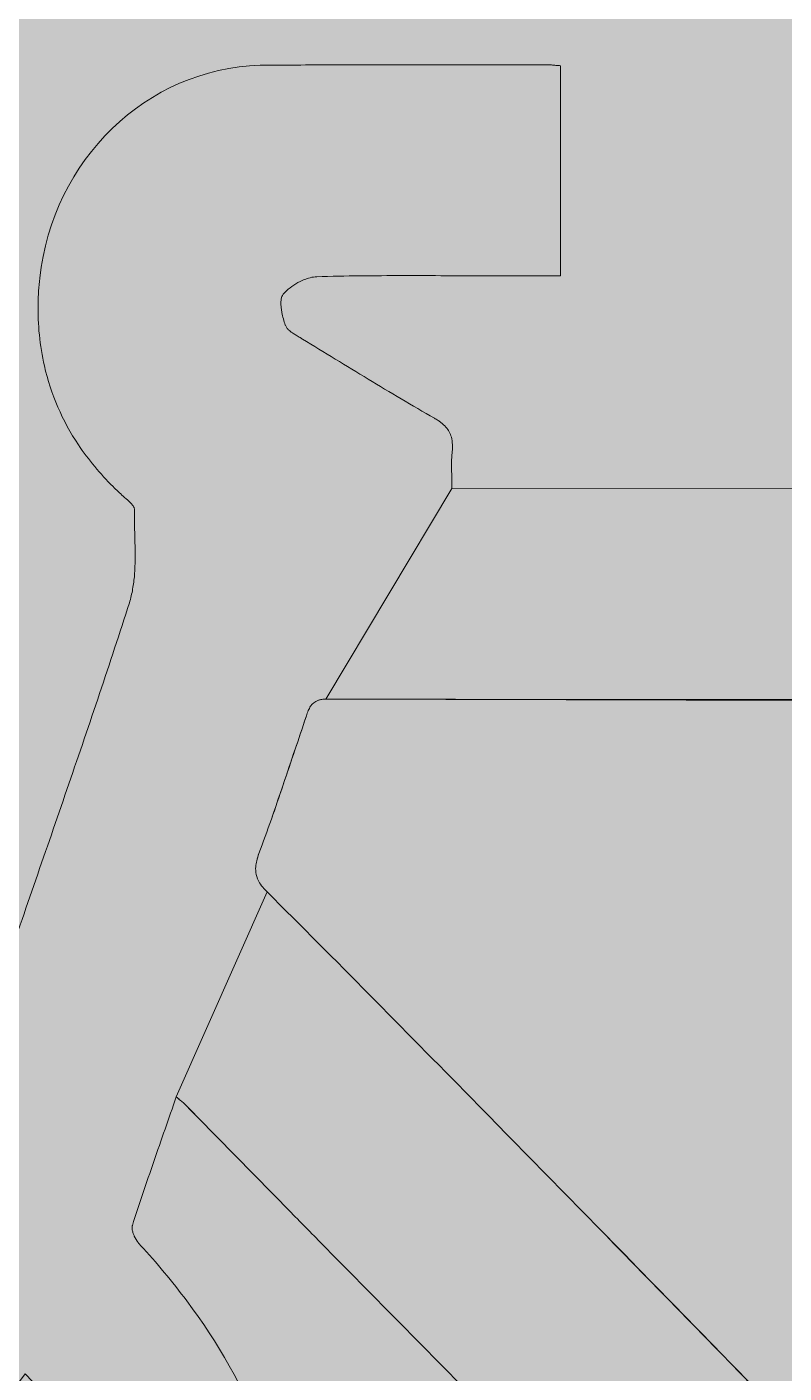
# Model space of a CAD drawing. Header units: millimetres. Extents: x 2995.8 to 3057.8, y 1058.7 to 1124.6.
# Drawn here: x 3016.61 to 3028.42, y 1091.65 to 1112.64 of the extents above; entities that cross this region are included whole.
import ezdxf

# ---------------------------------------------------------------- set-up
doc = ezdxf.new("R2010")
doc.units = ezdxf.units.MM
doc.layers.add('GSCOLORFILL', color=3, linetype='Continuous', lineweight=0)

# ---------------------------------------------------------------- blocks, each defined once
blk = doc.blocks.new('*U2')
at = {"layer": 'GSCOLORFILL', "true_color": 0xfedb00, "transparency": 33554687}
blk.add_hatch(color=40, dxfattribs=at).paths.add_polyline_path([(-300, -300), (300, -300), (300, 300), (-300, 300)])
blk = doc.blocks.new('Bicycle AUS 2018')
at = {"layer": 'GSCOLORFILL'}
h = blk.add_hatch(color=256, dxfattribs=at)
h.dxf.hatch_style = 1
edge = h.paths.add_edge_path()
edge.add_arc((-174.25, 96.51), 104.8, 0.4755, 8.8096)
edge.add_arc((-163.95, 98.66), 94.28, 8.4775, 38.3529)
edge.add_arc((-173.45, 91.73), 106.04, 38.105, 44.3655)
edge.add_arc((-94.3, 169.11), 4.65, 217.5242, 224.0775, ccw=False)
edge.add_arc((-93.2, 169.98), 6.06, 206.5432, 217.6849, ccw=False)
edge.add_arc((-94.39, 169.38), 4.72, 200.8807, 206.4948, ccw=False)
edge.add_arc((-95.89, 168.82), 3.12, 191.4004, 201.2107, ccw=False)
edge.add_arc((-97.05, 168.59), 1.93, 181.4497, 191.3294, ccw=False)
edge.add_arc((-97.76, 168.57), 1.23, 169.3655, 181.3837, ccw=False)
edge.add_arc((-98.04, 168.61), 0.942, 161.6424, 168.9423, ccw=False)
edge.add_arc((216.25, 62.86), 332.55, 160.4931, 161.4039, ccw=False)
edge.add_arc((435.41, -14.63), 565.01, 159.969, 160.5071, ccw=False)
edge.add_arc((1386, -358.67), 1575.94, 159.6649, 160.05543, ccw=False)
edge.add_line((-91.72, 188.98), (-76.81, 220.95))
edge.add_arc((-69.34, 228.86), 10.88, 222.8033, 226.6421, ccw=False)
edge.add_arc((-72.51, 225.98), 6.6, 212.9035, 223.1499, ccw=False)
edge.add_arc((-74.63, 224.62), 4.08, 193.3712, 213.1027, ccw=False)
edge.add_arc((-74.77, 224.54), 3.93, 174.955, 192.6292, ccw=False)
edge.add_arc((-73.08, 224.41), 5.62, 165.6201, 175.1467, ccw=False)
edge.add_arc((-69.73, 223.56), 9.08, 158.1367, 165.6849, ccw=False)
edge.add_arc((-342.72, 330.69), 284.18, 338.5866, 339.7381)
edge.add_arc((-2207.92, 1000.9), 2266.13, 340.17317, 340.60653)
edge.add_arc((-60.25, 244.91), 10.71, 156.2026, 160.8459, ccw=False)
edge.add_arc((-66.27, 247.58), 4.13, 145.5512, 156.4329, ccw=False)
edge.add_arc((-67.74, 248.62), 2.33, 108.7043, 146.1014, ccw=False)
edge.add_arc((-67.27, 246.98), 4.03, 88.8054, 107.5801, ccw=False)
edge.add_line((-67.19, 251.01), (-46.47, 283.85))
edge.add_arc((-104.8, 283.81), 58.33, 0.0377, 1.2259)
edge.add_arc((-270.63, 280.38), 224.19, 1.1958, 1.4851)
edge.add_arc((18.42, 287.9), 64.95, 180.5627, 181.5067, ccw=False)
edge.add_arc((-15.59, 287.56), 30.94, 179.2706, 180.5422, ccw=False)
edge.add_arc((-29.34, 287.8), 17.19, 174.5064, 179.4983, ccw=False)
edge.add_arc((-33.01, 288.1), 13.51, 173.5909, 174.2888, ccw=False)
edge.add_arc((-53.73, 290.47), 7.34, 353.2501, 361.921)
edge.add_arc((-51.13, 290.57), 4.74, 1.798, 15.878)
edge.add_arc((-50.29, 290.78), 3.89, 16.3047, 43.1436)
edge.add_arc((-51.54, 289.64), 5.57, 42.9419, 54.2662)
edge.add_arc((-52.88, 287.87), 7.8, 53.8533, 57.9028)
edge.add_arc((-54.08, 285.99), 10.02, 57.7752, 61.8486)
edge.add_arc((122.79, 613.61), 362.3, 240.6453, 241.6305, ccw=False)
edge.add_arc((235.67, 814.62), 592.82, 240.05784, 240.66005, ccw=False)
edge.add_arc((655.38, 1543.27), 1433.72, 239.80882, 240.05787, ccw=False)
edge.add_arc((12975.01, 22771.05), 25977.39, 239.853906, 239.867651, ccw=False)
edge.add_arc((-82.55, 287.11), 23.14, 60.0783, 61.2307)
edge.add_arc((-51.32, 344.3), 42.02, 240.4328, 241.4275, ccw=False)
edge.add_arc((-66.14, 318.17), 11.98, 237.5058, 240.4208, ccw=False)
edge.add_arc((-69.13, 313.46), 6.4, 233.2086, 237.4306, ccw=False)
edge.add_arc((-70.36, 311.81), 4.34, 228.6462, 233.1138, ccw=False)
edge.add_arc((-71.43, 310.6), 2.73, 217.8446, 228.9455, ccw=False)
edge.add_arc((-72.22, 309.99), 1.72, 203.0885, 217.7448, ccw=False)
edge.add_arc((-72.47, 309.87), 1.45, 200.6834, 202.5727, ccw=False)
edge.add_arc((-61.83, 313.85), 12.82, 191.4844, 200.5558, ccw=False)
edge.add_arc((-65.17, 313.16), 9.41, 187.143, 191.3895, ccw=False)
edge.add_arc((-67.52, 312.86), 7.03, 183.0185, 187.092, ccw=False)
edge.add_arc((-70.13, 312.74), 4.42, 174.3882, 183.3137, ccw=False)
edge.add_arc((-71.98, 312.92), 2.57, 163.82, 174.3481, ccw=False)
edge.add_arc((-72.97, 313.21), 1.53, 150.3166, 163.7398, ccw=False)
edge.add_arc((-73.33, 313.4), 1.13, 138.5918, 149.7999, ccw=False)
edge.add_arc((-68.59, 309.1), 7.52, 129.2194, 137.9053, ccw=False)
edge.add_arc((-67.35, 307.58), 9.49, 110.787, 129.2422, ccw=False)
edge.add_arc((-68.01, 309.28), 7.66, 103.2264, 110.6407, ccw=False)
edge.add_arc((-68.45, 311.23), 5.66, 92.0205, 103.3745, ccw=False)
edge.add_arc((-57.85, -67.41), 384.45, 90.5548, 91.611, ccw=False)
edge.add_arc((-55.29, -331.75), 648.81, 89.92879, 90.55482, ccw=False)
edge.add_arc((-53.17, -1752.47), 2069.53, 89.64363, 90.03623, ccw=False)
edge.add_line((-40.3, 317.02), (-28.67, 317.02))
edge.add_line((-28.67, 317.02), (-28.67, 349.8))
edge.add_arc((-26.52, 378.26), 28.55, 265.1689, 265.6836, ccw=False)
edge.add_arc((-20.28, 449.88), 100.43, 264.6928, 265.0627, ccw=False)
edge.add_arc((-30.92, 334.61), 15.32, 84.9385, 85.9684)
edge.add_arc((-30.35, 342.57), 7.35, 86.0255, 88.029)
edge.add_arc((-30.27, 344.8), 5.11, 88.1142, 89.9813)
edge.add_arc((-53.5, -8337.04), 8686.99, 89.846774, 90.082782)
edge.add_arc((-61.29, -1457.23), 1807.17, 90.15084, 90.52898)
edge.add_arc((-76.9, 312.4), 37.47, 91.6359, 173.5174)
edge.add_arc((-74.82, 311.91), 39.6, 173.1489, 178.873)
edge.add_arc((-76.29, 311.79), 38.14, 178.6411, 193.3521)
edge.add_arc((-78.57, 311.41), 35.84, 193.612, 215.3289)
edge.add_arc((-72.9, 315.38), 42.75, 215.2722, 226.8996)
edge.add_arc((-68.3, 320.05), 49.31, 226.7072, 229.3264)
edge.add_arc((-88.15, 297.02), 18.91, 229.4655, 230.6015)
edge.add_arc((-120.87, 257.03), 32.77, 49.7285, 50.7836, ccw=False)
edge.add_arc((-106.01, 274.56), 9.79, 46.7617, 49.7243, ccw=False)
edge.add_arc((-103.06, 277.72), 5.47, 43.519, 46.5772, ccw=False)
edge.add_arc((-101.23, 279.43), 2.96, 35.2473, 43.9418, ccw=False)
edge.add_arc((-100.15, 280.2), 1.64, 25.3934, 35.1482, ccw=False)
edge.add_arc((-99.58, 280.47), 0.998, 12.929, 25.2952, ccw=False)
edge.add_arc((-99.32, 280.54), 0.731, -0.5255, 12.6131, ccw=False)
edge.add_arc((-48.38, 279.73), 50.21, 179.0832, 180.1252)
edge.add_arc((-12.41, 279.91), 86.18, 180.1953, 181.4216)
edge.add_arc((-2373.21, 219.67), 2275.39, 1.39298, 1.46318, ccw=False)
edge.add_arc((-165.26, 273.54), 66.78, -0.7448, 1.2399, ccw=False)
edge.add_arc((-132.91, 273.15), 34.43, 355.4106, 359.2059, ccw=False)
edge.add_arc((-120.7, 272.19), 22.18, 349.5777, 355.3553, ccw=False)
edge.add_arc((-114.91, 271.17), 16.3, 341.6987, 349.4327, ccw=False)
edge.add_arc((-1022, 576.56), 973.42, 340.51687, 341.39837, ccw=False)
edge.add_arc((-1726.92, 825.48), 1720.99, 340.03294, 340.53161, ccw=False)
edge.add_arc((-5655.24, 2243.04), 5897.26, 339.830146, 340.121232, ccw=False)
edge.add_arc((21211.85, -7490), 22678.55, 160.152839, 160.214747)
edge.add_arc((-167.04, 94.71), 99.85, 66.9462, 92.0875)
edge.add_arc((-167.54, 99.09), 95.46, 91.8821, 116.3208)
edge.add_arc((-167.1, 97.38), 97.19, 116.1101, 180)
edge.add_line((-264.29, 97.38), (-237.19, 97.38))
edge.add_arc((-167.15, 97.26), 70.04, 149.2193, 179.8987, ccw=False)
edge.add_arc((-166.85, 97.26), 70.29, 81.5553, 149.3453, ccw=False)
edge.add_arc((-165.38, 109.95), 57.52, 67.906, 81.1487, ccw=False)
edge.add_line((-143.75, 163.25), (-176.51, 114.52))
edge.add_arc((-162.6, 105.01), 16.86, 145.6325, 165.1209)
edge.add_arc((-165.77, 105.63), 13.64, 164.253, 217.2452)
edge.add_arc((-165.77, 105.63), 13.64, 217.2452, 247.813)
edge.add_arc((-164.65, 108.47), 16.69, 247.9536, 265.8063)
edge.add_arc((-164.91, 104.06), 12.27, 265.4997, 303.8113)
edge.add_arc((-165.83, 105.47), 13.95, 303.7432, 318.6292)
edge.add_arc((-174.08, 112.55), 24.82, 318.9508, 322.331)
edge.add_line((-154.43, 97.38), (-150.8, 101.98))
edge.add_line((-150.8, 101.98), (-116.54, 145.81))
edge.add_arc((-164.97, 97.48), 68.42, -0.0834, 44.9408, ccw=False)
edge.add_line((-96.55, 97.38), (-69.46, 97.38))
h = blk.add_hatch(color=256, dxfattribs=at)
h.dxf.hatch_style = 1
h.paths.add_polyline_path([(82.75, 283.77), (70.84, 250.66), (-67.19, 251.01), (-46.47, 283.85)])
h = blk.add_hatch(color=256, dxfattribs=at)
h.dxf.hatch_style = 1
edge = h.paths.add_edge_path()
edge.add_arc((9.38, 153), 15.14, 332.7385, 335.4668, ccw=False)
edge.add_arc((13.49, 150.87), 10.51, 328.4067, 332.7962, ccw=False)
edge.add_arc((17.12, 148.56), 6.21, 316.0041, 329.0404, ccw=False)
edge.add_arc((18.43, 147.26), 4.36, 285.4274, 316.2761, ccw=False)
edge.add_arc((18.02, 148.69), 5.85, 275.1292, 285.6133, ccw=False)
edge.add_arc((17.77, 151.14), 8.32, 267.8573, 275.3481, ccw=False)
edge.add_arc((16.98, 125.91), 16.93, 88.3966, 95.4302)
edge.add_arc((17.71, 118.5), 24.37, 95.4926, 101.0205)
edge.add_arc((19.7, 107.81), 35.24, 100.8747, 103.0132)
edge.add_arc((23.63, 91), 52.51, 103.0611, 104.8802)
edge.add_arc((28.33, 72.85), 71.25, 104.7807, 105.1797)
edge.add_arc((7.12, 151.02), 9.74, 281.2104, 285.1796, ccw=False)
edge.add_arc((7.57, 148.73), 7.41, 274.7372, 281.2509, ccw=False)
edge.add_arc((7.68, 146.35), 5.03, 237.3715, 275.6484, ccw=False)
edge.add_arc((8.46, 147.67), 6.55, 231.5213, 237.8787, ccw=False)
edge.add_arc((9.46, 148.97), 8.19, 225.6847, 231.677, ccw=False)
edge.add_arc((-9292.28, -9380.22), 13308.25, 45.691992, 45.974855)
edge.add_arc((-4730.5, -4653.11), 6738.98, 45.931144, 46.12804)
edge.add_arc((-2352.13, -2179.97), 3307.79, 46.13732, 46.53845)
edge.add_line((-76.81, 220.95), (-91.72, 188.98))
edge.add_arc((-73.21, 211.64), 29.26, 230.7615, 231.3537)
edge.add_arc((-21.75, 276.39), 111.97, 231.4769, 231.8016)
edge.add_arc((-101.15, 175.35), 16.55, 50.5511, 52.0837, ccw=False)
edge.add_arc((-95.79, 181.85), 8.11, 48.5686, 50.6134, ccw=False)
edge.add_arc((-94.16, 183.68), 5.67, 45.8824, 48.6587, ccw=False)
edge.add_arc((32715.38, 34021.74), 47126.91, 225.884124, 225.911777)
edge.add_arc((3071.91, 3424.39), 4524.89, 225.95519, 226.05123)
edge.add_arc((-30593.5, -31572.73), 44035.98, 46.048633, 46.117264, ccw=False)
edge.add_arc((-8566.15, -8714.82), 12291.88, 45.937269, 46.019093, ccw=False)
edge.add_arc((-18.96, 116.65), 1.67, 31.5139, 46.4279, ccw=False)
edge.add_arc((-19.52, 116.29), 2.34, 25.4848, 31.8344, ccw=False)
edge.add_arc((-20.08, 116.02), 2.96, 20.2899, 25.5428, ccw=False)
edge.add_arc((-20.98, 115.69), 3.91, 14.8525, 20.2898, ccw=False)
edge.add_arc((-22.19, 115.37), 5.17, 8.9269, 14.8526, ccw=False)
edge.add_arc((-24.12, 115.06), 7.12, 0.3176, 8.9957, ccw=False)
edge.add_arc((-70.8, 114.8), 53.8, -1.8447, 0.3179, ccw=False)
edge.add_arc((-117.6, 116.31), 100.62, 356.9925, 358.1553, ccw=False)
edge.add_arc((839.51, 63.62), 857.93, 176.83219, 177.03466)
edge.add_arc((68.33, 103.57), 85.72, 177.0347, 178.7517)
edge.add_arc((26.52, 104.52), 43.9, 178.7992, 182.0818)
edge.add_arc((11.48, 104), 28.85, 182.134, 187.0755)
edge.add_arc((5.63, 103.34), 22.97, 187.2483, 190.9518)
edge.add_arc((17.8, 105.41), 35.3, 190.4946, 263.3884)
edge.add_arc((18.47, 109.07), 39.02, 263.0286, 277.6194)
edge.add_arc((18.95, 107.21), 37.12, 277.2632, 291.5555)
edge.add_arc((20.08, 104.03), 33.74, 291.764, 317.1437)
edge.add_arc((16.21, 107.74), 39.1, 317.0166, 327.7578)
edge.add_arc((13.04, 109.9), 42.93, 327.5775, 328.9748)
edge.add_arc((52.11, 86.42), 2.64, 137.9622, 149.4198, ccw=False)
edge.add_arc((52.94, 85.69), 3.76, 129.9994, 138.157, ccw=False)
edge.add_arc((53.48, 85.07), 4.58, 114.696, 130.1151, ccw=False)
edge.add_arc((52.94, 86.28), 3.25, 103.2239, 115.0696, ccw=False)
edge.add_arc((52.7, 87.33), 2.18, 101.8351, 103.4832, ccw=False)
edge.add_line((52.26, 89.46), (53.44, 122.84))
edge.add_arc((53.57, 130.9), 8.06, 263.2874, 269.1115, ccw=False)
edge.add_arc((53.24, 128.09), 5.23, 255.4834, 263.2463, ccw=False)
edge.add_arc((52.79, 126.32), 3.4, 245.0978, 255.4093, ccw=False)
edge.add_arc((52.3, 125.28), 2.25, 228.8387, 245.1726, ccw=False)
edge.add_arc((52.01, 124.93), 1.8, 197.042, 228.5105, ccw=False)
edge.add_arc((52.52, 125.1), 2.34, 184.138, 197.2304, ccw=False)
edge.add_arc((54.23, 125.17), 4.05, 167.3328, 183.4665, ccw=False)
edge.add_arc((59.95, 123.87), 9.92, 153.4284, 167.2482, ccw=False)
edge.add_line((51.08, 128.31), (23.16, 146.71))
for points in [[(-69.46, 97.38, 0.03638), (-70.69, 112.56, 0.131099), (-90.01, 157.16, 0.027323), (-97.64, 165.87, -0.028602), (-97.99, 166.27, -0.048653), (-98.62, 167.27, -0.024501), (-98.8, 167.69, -0.042832), (-98.95, 168.21, -0.043135), (-98.99, 168.54, -0.052487), (-98.97, 168.79, -0.031863), (-98.94, 168.91, -0.003974), (-97.21, 173.91, -0.002348), (-95.42, 178.9, -0.001704), (-91.72, 188.98), (-76.81, 220.95, -0.016752), (-77.33, 221.47, -0.044738), (-78.05, 222.39, -0.086308), (-78.6, 223.68, -0.077272), (-78.68, 224.88, -0.041592), (-78.53, 225.8, -0.032947), (-78.16, 226.94, 0.005024), (-76.12, 232.28, 0.001891), (-70.37, 248.42, -0.020263), (-70.05, 249.23, -0.047516), (-69.67, 249.91, -0.164639), (-68.49, 250.82, -0.082104), (-67.19, 251.01), (-46.47, 283.85, 0.005184), (-46.48, 285.06, 0.001262), (-46.51, 286.19, -0.004119), (-46.53, 287.26, -0.005549), (-46.53, 287.95, -0.021785), (-46.45, 289.45, -0.003045), (-46.43, 289.61, 0.037852), (-46.39, 290.72, 0.061513), (-46.56, 291.87, 0.117645), (-47.46, 293.43, 0.049452), (-48.28, 294.16, 0.017671), (-48.74, 294.47, 0.017776), (-49.36, 294.83, -0.004299), (-54.81, 297.84, -0.002628), (-60.23, 300.92, -0.001087), (-65.62, 304.04, -0.00006), (-71.01, 307.17, 0.005028), (-71.41, 307.4, -0.004341), (-72.05, 307.75, -0.01272), (-72.57, 308.07, -0.018424), (-72.96, 308.33, -0.019496), (-73.23, 308.55, -0.048475), (-73.59, 308.93, -0.064037), (-73.81, 309.31, -0.008244), (-73.83, 309.35, -0.039602), (-74.39, 311.3, -0.018531), (-74.5, 311.99, -0.017776), (-74.54, 312.49, -0.038964), (-74.53, 313.18, -0.04597), (-74.44, 313.64, -0.058637), (-74.3, 313.97, -0.048944), (-74.17, 314.15, -0.037918), (-73.35, 314.93, -0.0807), (-70.71, 316.45, -0.032362), (-69.76, 316.74, -0.049582), (-68.65, 316.89, -0.004609), (-61.57, 317.03, -0.002732), (-54.48, 317.06, -0.001713), (-40.3, 317.02), (-28.67, 317.02), (-28.67, 349.8, -0.002246), (-28.92, 349.82, -0.001614), (-29.57, 349.87, 0.004494), (-29.84, 349.9, 0.008742), (-30.1, 349.91, 0.008147), (-30.26, 349.91, 0.00103), (-66.05, 349.93, 0.00165), (-77.97, 349.86, 0.373296), (-114.14, 316.64, 0.024981), (-114.41, 312.69, 0.064277), (-113.39, 302.98, 0.095042), (-107.8, 290.69, 0.050778), (-102.11, 284.16, 0.011429), (-100.43, 282.65, 0.004957), (-100.15, 282.41, -0.004604), (-99.68, 282.03, -0.012928), (-99.31, 281.69, -0.013345), (-99.1, 281.49, -0.037955), (-98.81, 281.14, -0.042589), (-98.67, 280.9, -0.05401), (-98.6, 280.7, -0.057391), (-98.58, 280.53, 0.004547), (-98.59, 279.62, 0.005351), (-98.57, 277.77, -0.000306), (-98.5, 274.99, -0.00866), (-98.49, 272.67, -0.016562), (-98.59, 270.39, -0.025215), (-98.89, 268.18, -0.033759), (-99.43, 266.05, -0.003846), (-104.32, 251.89, -0.002176), (-109.37, 237.79, -0.00127), (-119.63, 209.64, 0.00027), (-127.94, 186.59, 0.110142), (-170.68, 194.5, 0.10704), (-209.87, 184.65, 0.286226), (-264.29, 97.38), (-237.19, 97.38, -0.13467), (-227.32, 133.1, -0.304729), (-156.53, 166.79, -0.057847), (-143.75, 163.25), (-176.51, 114.52, 0.08524), (-178.89, 109.33, 0.235433), (-176.62, 97.38, 0.134174), (-170.92, 93.01, 0.078055), (-165.87, 91.83, 0.168741), (-158.08, 93.87, 0.065044), (-155.36, 96.25, 0.01475), (-154.43, 97.38), (-150.8, 101.98), (-116.54, 145.81, -0.199022), (-96.55, 97.38)], [(23.16, 146.71, -0.011905), (22.84, 146.06, -0.019155), (22.45, 145.36, -0.056943), (21.59, 144.24, -0.135422), (19.59, 143.05, -0.045778), (18.54, 142.86, -0.032696), (17.46, 142.83, 0.0307), (15.38, 142.76, 0.024125), (13.05, 142.42, 0.009331), (11.77, 142.15, 0.007938), (10.15, 141.75, 0.001741), (9.67, 141.62, -0.017321), (9.01, 141.47, -0.028429), (8.18, 141.35, -0.168585), (4.97, 142.12, -0.027746), (4.38, 142.54, -0.026152), (3.74, 143.1, 0.001234), (-43.39, 188.88, 0.000859), (-60.06, 204.96, 0.00175), (-76.81, 220.95), (-91.72, 188.98, 0.002584), (-91.48, 188.79, 0.001417), (-90.99, 188.4, -0.006687), (-90.64, 188.12, -0.008922), (-90.42, 187.94, -0.012114), (-90.22, 187.75, 0.000121), (-73.89, 171.92, 0.000419), (-68.43, 166.65, -0.000299), (-30.43, 130.06, -0.000357), (-17.81, 117.87, -0.065167), (-17.54, 117.53, -0.027713), (-17.41, 117.3, -0.022924), (-17.31, 117.05, -0.023729), (-17.19, 116.7, -0.025861), (-17.08, 116.17, -0.037884), (-17, 115.1, -0.009437), (-17.02, 113.07, -0.005074), (-17.11, 111.03, 0.000883), (-17.27, 108, 0.007492), (-17.37, 105.44, 0.014324), (-17.35, 102.92, 0.021565), (-17.15, 100.44, 0.016161), (-16.91, 98.98, 0.329237), (13.73, 70.34, 0.06375), (23.64, 70.4, 0.062443), (32.59, 72.69, 0.111195), (44.81, 81.08, 0.046901), (49.28, 86.88, 0.006097), (49.83, 87.77, -0.050035), (50.14, 88.19, -0.035609), (50.53, 88.57, -0.06738), (51.56, 89.22, -0.051733), (52.2, 89.44, -0.007191), (52.26, 89.46), (53.44, 122.84, -0.025418), (52.62, 122.9, -0.033885), (51.93, 123.03, -0.045023), (51.35, 123.23, -0.071391), (50.82, 123.58, -0.138177), (50.29, 124.4, -0.057189), (50.19, 124.93, -0.070513), (50.28, 126.06, -0.060373), (51.08, 128.31)]]:
    blk.add_lwpolyline(points, format="xyb", close=True)
blk.add_lwpolyline([(82.75, 283.77), (70.84, 250.66), (-67.19, 251.01), (-46.47, 283.85)], close=True)
at = {"layer": 'GSCOLORFILL', "linetype": 'Continuous'}
for points in [[(125.19, 248.87, -0.00046), (117.04, 266.75, -0.027166), (116.9, 267.12, -0.029865), (116.76, 267.67, -0.042698), (116.64, 268.7, -0.060249), (116.79, 270.35, -0.032365), (116.99, 271.04, -0.015272), (117.09, 271.29, -0.006655), (123.37, 285.27, -0.003053), (127.29, 293.59, -0.047894), (127.56, 294.04, -0.036916), (127.93, 294.47, -0.086143), (129.39, 295.48, -0.033919), (129.91, 295.68, -0.01629), (130.11, 295.73, -0.006948), (131.48, 296.03, -0.004798), (132.86, 296.3, -0.002655), (134.24, 296.55, 0.001098), (137.01, 297.02, 0.003759), (138.39, 297.28, 0.00591), (139.76, 297.56, 0.007885), (141.12, 297.88, 0.048236), (141.52, 298.03, 0.043164), (142.03, 298.33, 0.084777), (143.19, 299.5, 0.050707), (143.54, 300.12, 0.046838), (143.67, 300.53, 0.004528), (144.58, 305.06, 0.003112), (145.41, 309.61, 0.001697), (146.21, 314.17, 0.000756), (146.98, 318.74, 0.0029), (147.85, 324.06, 0.000589), (149.28, 333.17, -0.000683), (138.42, 333.85, 0.001708), (133.16, 334.16, 0.003106), (127.94, 334.41), (88.71, 335.9, -0.001314), (78.34, 336.37, 0.000734), (57.6, 337.35, 0.002048), (47.23, 337.77, 0.129706), (41.21, 336.37, 0.165102), (35.14, 330.05, 0.044449), (34.43, 328.03, 0.174529), (35.3, 318.7, 0.170499), (40.68, 313.23, 0.002921), (47.69, 309.87, 0.01004), (61.87, 303.5, 0.006907), (69.06, 300.58, 0.013063), (73.01, 299.16, 0.008983), (77.04, 297.91, 0.003569), (79.76, 297.14, 0.001796), (85.27, 295.64, -0.0034), (89.45, 294.49, -0.001697), (90.85, 294.09, -0.002636), (90.04, 292.32, 0.001048), (89.22, 290.54, 0.004721), (88.42, 288.76, 0.007789), (87.67, 286.95, -0.039474), (87.16, 285.88, -0.067081), (86.42, 284.93, -0.103344), (85.16, 284.13, -0.04466), (84.32, 283.9, -0.030197), (83.47, 283.79, -0.018356), (82.75, 283.77), (-46.47, 283.85, 0.005184), (-46.48, 285.06, 0.001262), (-46.51, 286.19, -0.004119), (-46.53, 287.26, -0.005549), (-46.53, 287.95, -0.021785), (-46.45, 289.45, -0.003045), (-46.43, 289.61, 0.037852), (-46.39, 290.72, 0.061513), (-46.56, 291.87, 0.117645), (-47.46, 293.43, 0.049452), (-48.28, 294.16, 0.017671), (-48.74, 294.47, 0.017776), (-49.36, 294.83, -0.004299), (-54.81, 297.84, -0.002628), (-60.23, 300.92, -0.001087), (-65.62, 304.04, -0.00006), (-71.01, 307.17, 0.005028), (-71.41, 307.4, -0.004341), (-72.05, 307.75, -0.01272), (-72.57, 308.07, -0.018424), (-72.96, 308.33, -0.019496), (-73.23, 308.55, -0.048475), (-73.59, 308.93, -0.064037), (-73.81, 309.31, -0.008244), (-73.83, 309.35, -0.039602), (-74.39, 311.3, -0.018531), (-74.5, 311.99, -0.017776), (-74.54, 312.49, -0.038964), (-74.53, 313.18, -0.04597), (-74.44, 313.64, -0.058637), (-74.3, 313.97, -0.048944), (-74.17, 314.15, -0.037918), (-73.35, 314.93, -0.0807), (-70.71, 316.45, -0.032362), (-69.76, 316.74, -0.049582), (-68.65, 316.89, -0.004609), (-61.57, 317.03, -0.002732), (-54.48, 317.06, -0.001713), (-40.3, 317.02), (-28.67, 317.02), (-28.67, 349.8, -0.002246), (-28.92, 349.82, -0.001614), (-29.57, 349.87, 0.004494), (-29.84, 349.9, 0.008742), (-30.1, 349.91, 0.008147), (-30.26, 349.91, 0.00103), (-66.05, 349.93, 0.00165), (-77.97, 349.86, 0.373296), (-114.14, 316.64, 0.024981), (-114.41, 312.69, 0.064277), (-113.39, 302.98, 0.095042), (-107.8, 290.69, 0.050778), (-102.11, 284.16, 0.011429), (-100.43, 282.65, 0.004957), (-100.15, 282.41, -0.004604), (-99.68, 282.03, -0.012928), (-99.31, 281.69, -0.013345), (-99.1, 281.49, -0.037955), (-98.81, 281.14, -0.042589), (-98.67, 280.9, -0.05401), (-98.6, 280.7, -0.057391), (-98.58, 280.53, 0.004547), (-98.59, 279.62, 0.005351), (-98.57, 277.77, -0.000306), (-98.5, 274.99, -0.00866), (-98.49, 272.67, -0.016562), (-98.59, 270.39, -0.025215), (-98.89, 268.18, -0.033759), (-99.43, 266.05, -0.003846), (-104.32, 251.89, -0.002176), (-109.37, 237.79, -0.00127), (-119.63, 209.64, 0.00027), (-127.94, 186.59), (-127.94, 186.59, 0.110142), (-170.68, 194.5, 0.10704), (-209.87, 184.65, 0.327204), (-263.2, 82.87, 0.067008), (-255.79, 57.17, 0.106073), (-232.97, 25.9, 0.045031), (-217.01, 13.83, 0.143351), (-167.94, -0.05, 0.041814), (-150.77, 1.49, 0.049068), (-130.47, 7, 0.13446), (-91.91, 35.1, 0.048497), (-80.48, 52.59, 0.006411), (-79.06, 55.36, 0.115529), (-69.46, 96, 0.03968), (-70.69, 112.56, 0.131099), (-90.01, 157.16, 0.027323), (-97.64, 165.87, -0.028602), (-97.99, 166.27, -0.048653), (-98.62, 167.27, -0.024501), (-98.8, 167.69, -0.042832), (-98.95, 168.21, -0.043135), (-98.99, 168.54, -0.052487), (-98.97, 168.79, -0.031863), (-98.94, 168.91, -0.003974), (-97.21, 173.91, -0.002348), (-95.42, 178.9, -0.001704), (-91.72, 188.98, 0.002584), (-91.48, 188.79, 0.001734), (-90.87, 188.31, -0.005066), (-90.61, 188.1, -0.009712), (-90.38, 187.9, -0.009032), (-90.23, 187.76, 0.000121), (-73.89, 171.92, 0.000419), (-68.43, 166.65, -0.000299), (-30.43, 130.06, -0.000358), (-17.79, 117.85, -0.060867), (-17.54, 117.53, -0.027713), (-17.41, 117.3, -0.022878), (-17.31, 117.05, -0.024032), (-17.19, 116.69, -0.023455), (-17.09, 116.22, -0.039859), (-17, 115.09, -0.009412), (-17.02, 113.07, -0.00506), (-17.11, 111.03, 0.000892), (-17.27, 107.97, 0.007406), (-17.37, 105.44, 0.014324), (-17.35, 102.92, 0.021565), (-17.15, 100.44, 0.016161), (-16.91, 98.98, 0.329237), (13.73, 70.34, 0.06375), (23.64, 70.4, 0.062443), (32.59, 72.69, 0.111195), (44.81, 81.08, 0.046901), (49.28, 86.88, 0.006322), (49.85, 87.8, -0.046369), (50.14, 88.19, -0.035609), (50.53, 88.57, -0.06738), (51.56, 89.22, -0.056572), (52.26, 89.46, -0.043346), (52.63, 89.5, -0.003924), (57.29, 89.58, -0.002283), (61.96, 89.6, -0.001542), (71.36, 89.58, 0.005579), (71.46, 89.27, 0.003078), (71.56, 88.96, -0.001134), (71.71, 88.53, -0.004518), (71.81, 88.25, -0.016648), (71.95, 87.77, -0.026595), (72.05, 87.3, -0.00891), (72.11, 86.81, -0.006174), (72.15, 86.31, -0.003451), (72.19, 85.81, 0.00122), (72.25, 84.82, 0.004681), (72.29, 84.32, 0.017123), (72.41, 83.33, 0.049226), (77.82, 62.69, 0.110317), (99.56, 29.06, 0.047604), (115.89, 15.67, 0.133277), (161.18, 0.27, 0.042244), (179.02, 0.64, 0.012942), (185.18, 1.43, 0.154088), (234.76, 25.61, 0.00464), (236.09, 26.89, 0.056035), (251.26, 45.29, 0.111785), (265.25, 83.31, 0.045031), (266.04, 102.09, 0.130606), (251.92, 148.13, 0.265992), (168.08, 194.55, 0.03466), (153.47, 193.43, -0.007709), (153.09, 193.38, -0.010145), (152.73, 193.35, -0.029433), (152.1, 193.34, -0.037583), (151.63, 193.39, -0.161249), (150.54, 193.99, -0.039905), (150.25, 194.35, -0.02819), (149.97, 194.81, -0.011433), (149.82, 195.11, -0.005125), (149.74, 195.28, -0.00017)], [(-67.19, 251.01), (-67.19, 251.01, 0.008241), (-67.38, 251.01, 0.03418), (-67.98, 250.95, 0.042178), (-68.49, 250.82, 0.164639), (-69.67, 249.91, 0.047516), (-70.05, 249.23, 0.012691), (-70.22, 248.84, 0.007026), (-70.37, 248.42, -0.002006), (-74.18, 237.65, -0.003012), (-76.12, 232.28, -0.005024), (-78.16, 226.94, 0.018901), (-78.4, 226.24, 0.014827), (-78.53, 225.8, 0.041592), (-78.68, 224.88, 0.077272), (-78.6, 223.68, 0.086308), (-78.05, 222.39, 0.044738), (-77.33, 221.47, 0.016752), (-76.81, 220.95, -0.00175), (-60.06, 204.96, -0.000859), (-43.39, 188.88, -0.001233), (3.71, 143.13), (3.71, 143.13, 0.027446), (4.38, 142.54, 0.027746), (4.97, 142.12, 0.168585), (8.18, 141.35, 0.028429), (9.01, 141.47, 0.017419), (9.67, 141.62, -0.001728), (10.15, 141.75, -0.007085), (11.59, 142.11, -0.010602), (13.05, 142.42, -0.022885), (15.26, 142.75, -0.032485), (17.46, 142.83, 0.032696), (18.54, 142.86, 0.045778), (19.59, 143.05, 0.127292), (21.49, 144.14, 0.062581), (22.45, 145.36, 0.017511), (22.81, 146, 0.013046), (23.16, 146.71, -0.000286), (33.91, 170.15, -0.000264), (66.27, 240.43, 0.001123), (66.83, 241.66, 0.002086), (68.51, 245.41, -0.00055), (70.84, 250.66, -0.005178), (70.23, 250.77, 0.003039), (69.71, 250.87, 0.006734), (69.55, 250.9, 0.008664), (69.45, 250.91, 0.030874), (69.23, 250.93, -0.000365)]]:
    blk.add_lwpolyline(points, format="xyb", close=True, dxfattribs=at)
at = {"layer": 'GSCOLORFILL'}
for points in [[(125.19, 248.87, -0.00046), (117.04, 266.75, -0.027166), (116.9, 267.12, -0.029865), (116.76, 267.67, -0.042698), (116.64, 268.7, -0.060249), (116.79, 270.35, -0.032365), (116.99, 271.04, -0.015272), (117.09, 271.29, -0.006655), (123.37, 285.27, -0.003053), (127.29, 293.59, -0.047894), (127.56, 294.04, -0.036916), (127.93, 294.47, -0.086143), (129.39, 295.48, -0.033919), (129.91, 295.68, -0.01629), (130.11, 295.73, -0.006948), (131.48, 296.03, -0.004798), (132.86, 296.3, -0.002655), (134.24, 296.55, 0.001098), (137.01, 297.02, 0.003759), (138.39, 297.28, 0.00591), (139.76, 297.56, 0.007885), (141.12, 297.88, 0.048236), (141.52, 298.03, 0.043164), (142.03, 298.33, 0.084777), (143.19, 299.5, 0.050707), (143.54, 300.12, 0.046838), (143.67, 300.53, 0.004528), (144.58, 305.06, 0.003112), (145.41, 309.61, 0.001697), (146.21, 314.17, 0.000756), (146.98, 318.74, 0.0029), (147.85, 324.06, 0.000589), (149.28, 333.17, -0.000683), (138.42, 333.85, 0.001708), (133.16, 334.16, 0.003106), (127.94, 334.41), (88.71, 335.9, -0.001314), (78.34, 336.37, 0.000734), (57.6, 337.35, 0.002048), (47.23, 337.77, 0.129706), (41.21, 336.37, 0.165102), (35.14, 330.05, 0.044449), (34.43, 328.03, 0.174529), (35.3, 318.7, 0.170499), (40.68, 313.23, 0.002921), (47.69, 309.87, 0.01004), (61.87, 303.5, 0.006907), (69.06, 300.58, 0.013063), (73.01, 299.16, 0.008983), (77.04, 297.91, 0.003569), (79.76, 297.14, 0.001796), (85.27, 295.64, -0.0034), (89.45, 294.49, -0.001697), (90.85, 294.09, -0.002636), (90.04, 292.32, 0.001048), (89.22, 290.54, 0.004721), (88.42, 288.76, 0.007789), (87.67, 286.95, -0.039474), (87.16, 285.88, -0.067081), (86.42, 284.93, -0.103344), (85.16, 284.13, -0.04466), (84.32, 283.9, -0.030197), (83.47, 283.79, -0.018356), (82.75, 283.77), (-46.47, 283.85, 0.005184), (-46.48, 285.06, 0.001262), (-46.51, 286.19, -0.004119), (-46.53, 287.26, -0.005549), (-46.53, 287.95, -0.021785), (-46.45, 289.45, -0.003045), (-46.43, 289.61, 0.037852), (-46.39, 290.72, 0.061513), (-46.56, 291.87, 0.117645), (-47.46, 293.43, 0.049452), (-48.28, 294.16, 0.017671), (-48.74, 294.47, 0.017776), (-49.36, 294.83, -0.004299), (-54.81, 297.84, -0.002628), (-60.23, 300.92, -0.001087), (-65.62, 304.04, -0.00006), (-71.01, 307.17, 0.005028), (-71.41, 307.4, -0.004341), (-72.05, 307.75, -0.01272), (-72.57, 308.07, -0.018424), (-72.96, 308.33, -0.019496), (-73.23, 308.55, -0.048475), (-73.59, 308.93, -0.064037), (-73.81, 309.31, -0.008244), (-73.83, 309.35, -0.039602), (-74.39, 311.3, -0.018531), (-74.5, 311.99, -0.017776), (-74.54, 312.49, -0.038964), (-74.53, 313.18, -0.04597), (-74.44, 313.64, -0.058637), (-74.3, 313.97, -0.048944), (-74.17, 314.15, -0.037918), (-73.35, 314.93, -0.0807), (-70.71, 316.45, -0.032362), (-69.76, 316.74, -0.049582), (-68.65, 316.89, -0.004609), (-61.57, 317.03, -0.002732), (-54.48, 317.06, -0.001713), (-40.3, 317.02), (-28.67, 317.02), (-28.67, 349.8, -0.002246), (-28.92, 349.82, -0.001614), (-29.57, 349.87, 0.004494), (-29.84, 349.9, 0.008742), (-30.1, 349.91, 0.008147), (-30.26, 349.91, 0.00103), (-66.05, 349.93, 0.00165), (-77.97, 349.86, 0.373296), (-114.14, 316.64, 0.024981), (-114.41, 312.69, 0.064277), (-113.39, 302.98, 0.095042), (-107.8, 290.69, 0.050778), (-102.11, 284.16, 0.011429), (-100.43, 282.65, 0.004957), (-100.15, 282.41, -0.004604), (-99.68, 282.03, -0.012928), (-99.31, 281.69, -0.013345), (-99.1, 281.49, -0.037955), (-98.81, 281.14, -0.042589), (-98.67, 280.9, -0.05401), (-98.6, 280.7, -0.057391), (-98.58, 280.53, 0.004547), (-98.59, 279.62, 0.005351), (-98.57, 277.77, -0.000306), (-98.5, 274.99, -0.00866), (-98.49, 272.67, -0.016562), (-98.59, 270.39, -0.025215), (-98.89, 268.18, -0.033759), (-99.43, 266.05, -0.003846), (-104.32, 251.89, -0.002176), (-109.37, 237.79, -0.00127), (-119.63, 209.64, 0.00027), (-127.94, 186.59), (-127.94, 186.59, 0.110142), (-170.68, 194.5, 0.10704), (-209.87, 184.65, 0.327204), (-263.2, 82.87, 0.067008), (-255.79, 57.17, 0.106073), (-232.97, 25.9, 0.045031), (-217.01, 13.83, 0.143351), (-167.94, -0.05, 0.041814), (-150.77, 1.49, 0.049068), (-130.47, 7, 0.13446), (-91.91, 35.1, 0.048497), (-80.48, 52.59, 0.006411), (-79.06, 55.36, 0.115529), (-69.46, 96, 0.03968), (-70.69, 112.56, 0.131099), (-90.01, 157.16, 0.027323), (-97.64, 165.87, -0.028602), (-97.99, 166.27, -0.048653), (-98.62, 167.27, -0.024501), (-98.8, 167.69, -0.042832), (-98.95, 168.21, -0.043135), (-98.99, 168.54, -0.052487), (-98.97, 168.79, -0.031863), (-98.94, 168.91, -0.003974), (-97.21, 173.91, -0.002348), (-95.42, 178.9, -0.001704), (-91.72, 188.98, 0.002584), (-91.48, 188.79, 0.001734), (-90.87, 188.31, -0.005066), (-90.61, 188.1, -0.009712), (-90.38, 187.9, -0.009032), (-90.23, 187.76, 0.000121), (-73.89, 171.92, 0.000419), (-68.43, 166.65, -0.000299), (-30.43, 130.06, -0.000358), (-17.79, 117.85, -0.060867), (-17.54, 117.53, -0.027713), (-17.41, 117.3, -0.022878), (-17.31, 117.05, -0.024032), (-17.19, 116.69, -0.023455), (-17.09, 116.22, -0.039859), (-17, 115.09, -0.009412), (-17.02, 113.07, -0.00506), (-17.11, 111.03, 0.000892), (-17.27, 107.97, 0.007406), (-17.37, 105.44, 0.014324), (-17.35, 102.92, 0.021565), (-17.15, 100.44, 0.016161), (-16.91, 98.98, 0.329237), (13.73, 70.34, 0.06375), (23.64, 70.4, 0.062443), (32.59, 72.69, 0.111195), (44.81, 81.08, 0.046901), (49.28, 86.88, 0.006322), (49.85, 87.8, -0.046369), (50.14, 88.19, -0.035609), (50.53, 88.57, -0.06738), (51.56, 89.22, -0.056572), (52.26, 89.46, -0.043346), (52.63, 89.5, -0.003924), (57.29, 89.58, -0.002283), (61.96, 89.6, -0.001542), (71.36, 89.58, 0.005579), (71.46, 89.27, 0.003078), (71.56, 88.96, -0.001134), (71.71, 88.53, -0.004518), (71.81, 88.25, -0.016648), (71.95, 87.77, -0.026595), (72.05, 87.3, -0.00891), (72.11, 86.81, -0.006174), (72.15, 86.31, -0.003451), (72.19, 85.81, 0.00122), (72.25, 84.82, 0.004681), (72.29, 84.32, 0.017123), (72.41, 83.33, 0.049226), (77.82, 62.69, 0.110317), (99.56, 29.06, 0.047604), (115.89, 15.67, 0.133277), (161.18, 0.27, 0.042244), (179.02, 0.64, 0.012942), (185.18, 1.43, 0.154088), (234.76, 25.61, 0.00464), (236.09, 26.89, 0.056035), (251.26, 45.29, 0.111785), (265.25, 83.31, 0.045031), (266.04, 102.09, 0.130606), (251.92, 148.13, 0.265992), (168.08, 194.55, 0.03466), (153.47, 193.43, -0.007709), (153.09, 193.38, -0.010145), (152.73, 193.35, -0.029433), (152.1, 193.34, -0.037583), (151.63, 193.39, -0.161249), (150.54, 193.99, -0.039905), (150.25, 194.35, -0.02819), (149.97, 194.81, -0.011433), (149.82, 195.11, -0.005125), (149.74, 195.28, -0.00017)], [(-69.46, 97.38, 0.03638), (-70.69, 112.56, 0.131099), (-90.01, 157.16, 0.027323), (-97.64, 165.87, -0.028602), (-97.99, 166.27, -0.048653), (-98.62, 167.27, -0.024501), (-98.8, 167.69, -0.042832), (-98.95, 168.21, -0.043135), (-98.99, 168.54, -0.052487), (-98.97, 168.79, -0.031863), (-98.94, 168.91, -0.003974), (-97.21, 173.91, -0.002348), (-95.42, 178.9, -0.001704), (-91.72, 188.98), (-76.81, 220.95, -0.016752), (-77.33, 221.47, -0.044738), (-78.05, 222.39, -0.086308), (-78.6, 223.68, -0.077272), (-78.68, 224.88, -0.041592), (-78.53, 225.8, -0.032947), (-78.16, 226.94, 0.005024), (-76.12, 232.28, 0.001891), (-70.37, 248.42, -0.020263), (-70.05, 249.23, -0.047516), (-69.67, 249.91, -0.164639), (-68.49, 250.82, -0.082104), (-67.19, 251.01), (-46.47, 283.85, 0.005184), (-46.48, 285.06, 0.001262), (-46.51, 286.19, -0.004119), (-46.53, 287.26, -0.005549), (-46.53, 287.95, -0.021785), (-46.45, 289.45, -0.003045), (-46.43, 289.61, 0.037852), (-46.39, 290.72, 0.061513), (-46.56, 291.87, 0.117645), (-47.46, 293.43, 0.049452), (-48.28, 294.16, 0.017671), (-48.74, 294.47, 0.017776), (-49.36, 294.83, -0.004299), (-54.81, 297.84, -0.002628), (-60.23, 300.92, -0.001087), (-65.62, 304.04, -0.00006), (-71.01, 307.17, 0.005028), (-71.41, 307.4, -0.004341), (-72.05, 307.75, -0.01272), (-72.57, 308.07, -0.018424), (-72.96, 308.33, -0.019496), (-73.23, 308.55, -0.048475), (-73.59, 308.93, -0.064037), (-73.81, 309.31, -0.008244), (-73.83, 309.35, -0.039602), (-74.39, 311.3, -0.018531), (-74.5, 311.99, -0.017776), (-74.54, 312.49, -0.038964), (-74.53, 313.18, -0.04597), (-74.44, 313.64, -0.058637), (-74.3, 313.97, -0.048944), (-74.17, 314.15, -0.037918), (-73.35, 314.93, -0.0807), (-70.71, 316.45, -0.032362), (-69.76, 316.74, -0.049582), (-68.65, 316.89, -0.004609), (-61.57, 317.03, -0.002732), (-54.48, 317.06, -0.001713), (-40.3, 317.02), (-28.67, 317.02), (-28.67, 349.8, -0.002246), (-28.92, 349.82, -0.001614), (-29.57, 349.87, 0.004494), (-29.84, 349.9, 0.008742), (-30.1, 349.91, 0.008147), (-30.26, 349.91, 0.00103), (-66.05, 349.93, 0.00165), (-77.97, 349.86, 0.373296), (-114.14, 316.64, 0.024981), (-114.41, 312.69, 0.064277), (-113.39, 302.98, 0.095042), (-107.8, 290.69, 0.050778), (-102.11, 284.16, 0.011429), (-100.43, 282.65, 0.004957), (-100.15, 282.41, -0.004604), (-99.68, 282.03, -0.012928), (-99.31, 281.69, -0.013345), (-99.1, 281.49, -0.037955), (-98.81, 281.14, -0.042589), (-98.67, 280.9, -0.05401), (-98.6, 280.7, -0.057391), (-98.58, 280.53, 0.004547), (-98.59, 279.62, 0.005351), (-98.57, 277.77, -0.000306), (-98.5, 274.99, -0.00866), (-98.49, 272.67, -0.016562), (-98.59, 270.39, -0.025215), (-98.89, 268.18, -0.033759), (-99.43, 266.05, -0.003846), (-104.32, 251.89, -0.002176), (-109.37, 237.79, -0.00127), (-119.63, 209.64, 0.00027), (-127.94, 186.59), (-127.94, 186.59, 0.110142), (-170.68, 194.5, 0.10704), (-209.87, 184.65, 0.286226), (-264.29, 97.38), (-237.19, 97.38, -0.13467), (-227.32, 133.1, -0.304729), (-156.53, 166.79, -0.057847), (-143.75, 163.25), (-176.51, 114.52, 0.08524), (-178.89, 109.33, 0.235433), (-176.62, 97.38, 0.134174), (-170.92, 93.01, 0.078055), (-165.87, 91.83, 0.168741), (-158.08, 93.87, 0.065044), (-155.36, 96.25, 0.01475), (-154.43, 97.38), (-150.8, 101.98), (-116.54, 145.81, -0.199022), (-96.55, 97.38)], [(-67.19, 251.01), (-67.19, 251.01, 0.008241), (-67.38, 251.01, 0.03418), (-67.98, 250.95, 0.042178), (-68.49, 250.82, 0.164639), (-69.67, 249.91, 0.047516), (-70.05, 249.23, 0.012691), (-70.22, 248.84, 0.007026), (-70.37, 248.42, -0.002006), (-74.18, 237.65, -0.003012), (-76.12, 232.28, -0.005024), (-78.16, 226.94, 0.018901), (-78.4, 226.24, 0.014827), (-78.53, 225.8, 0.041592), (-78.68, 224.88, 0.077272), (-78.6, 223.68, 0.086308), (-78.05, 222.39, 0.044738), (-77.33, 221.47, 0.016752), (-76.81, 220.95, -0.00175), (-60.06, 204.96, -0.000859), (-43.39, 188.88, -0.001233), (3.71, 143.13), (3.71, 143.13, 0.027446), (4.38, 142.54, 0.027746), (4.97, 142.12, 0.168585), (8.18, 141.35, 0.028429), (9.01, 141.47, 0.017419), (9.67, 141.62, -0.001728), (10.15, 141.75, -0.007085), (11.59, 142.11, -0.010602), (13.05, 142.42, -0.022885), (15.26, 142.75, -0.032485), (17.46, 142.83, 0.032696), (18.54, 142.86, 0.045778), (19.59, 143.05, 0.127292), (21.49, 144.14, 0.062581), (22.45, 145.36, 0.017511), (22.81, 146, 0.013046), (23.16, 146.71, -0.000286), (33.91, 170.15, -0.000264), (66.27, 240.43, 0.001123), (66.83, 241.66, 0.002086), (68.51, 245.41, -0.00055), (70.84, 250.66, -0.005178), (70.23, 250.77, 0.003039), (69.71, 250.87, 0.006734), (69.55, 250.9, 0.008664), (69.45, 250.91, 0.030874), (69.23, 250.93, -0.000365)], [(23.16, 146.71, -0.011905), (22.84, 146.06, -0.019155), (22.45, 145.36, -0.056943), (21.59, 144.24, -0.135422), (19.59, 143.05, -0.045778), (18.54, 142.86, -0.032696), (17.46, 142.83, 0.0307), (15.38, 142.76, 0.024125), (13.05, 142.42, 0.009331), (11.77, 142.15, 0.007938), (10.15, 141.75, 0.001741), (9.67, 141.62, -0.017321), (9.01, 141.47, -0.028429), (8.18, 141.35, -0.168585), (4.97, 142.12, -0.027746), (4.38, 142.54, -0.026152), (3.74, 143.1, 0.001234), (-43.39, 188.88, 0.000859), (-60.06, 204.96, 0.00175), (-76.81, 220.95), (-91.72, 188.98, 0.002584), (-91.48, 188.79, 0.001417), (-90.99, 188.4, -0.006687), (-90.64, 188.12, -0.008922), (-90.42, 187.94, -0.012114), (-90.22, 187.75, 0.000121), (-73.89, 171.92, 0.000419), (-68.43, 166.65, -0.000299), (-30.43, 130.06, -0.000357), (-17.81, 117.87, -0.065167), (-17.54, 117.53, -0.027713), (-17.41, 117.3, -0.022924), (-17.31, 117.05, -0.023729), (-17.19, 116.7, -0.025861), (-17.08, 116.17, -0.037884), (-17, 115.1, -0.009437), (-17.02, 113.07, -0.005074), (-17.11, 111.03, 0.000883), (-17.27, 108, 0.007492), (-17.37, 105.44, 0.014324), (-17.35, 102.92, 0.021565), (-17.15, 100.44, 0.016161), (-16.91, 98.98, 0.329237), (13.73, 70.34, 0.06375), (23.64, 70.4, 0.062443), (32.59, 72.69, 0.111195), (44.81, 81.08, 0.046901), (49.28, 86.88, 0.006097), (49.83, 87.77, -0.050035), (50.14, 88.19, -0.035609), (50.53, 88.57, -0.06738), (51.56, 89.22, -0.051733), (52.2, 89.44, -0.007191), (52.26, 89.46), (53.44, 122.84, -0.025418), (52.62, 122.9, -0.033885), (51.93, 123.03, -0.045023), (51.35, 123.23, -0.071391), (50.82, 123.58, -0.138177), (50.29, 124.4, -0.057189), (50.19, 124.93, -0.070513), (50.28, 126.06, -0.060373), (51.08, 128.31)]]:
    blk.add_lwpolyline(points, format="xyb", close=True, dxfattribs=at)
blk.add_lwpolyline([(82.75, 283.77), (70.84, 250.66), (-67.19, 251.01), (-46.47, 283.85)], close=True, dxfattribs=at)

msp = doc.modelspace()

# ---------------------------------------------------------------- block references
at = {"layer": 'GSCOLORFILL', "yscale": 0.1, "zscale": 0.1}
for name, p, xscale in [('*U2', (3027.744, 1094.551), 0.1), ('Bicycle AUS 2018', (3027.651, 1077.056), 0.095)]:
    msp.add_blockref(name, p, dxfattribs=dict(at, xscale=xscale))

doc.saveas('drawing.dxf')
